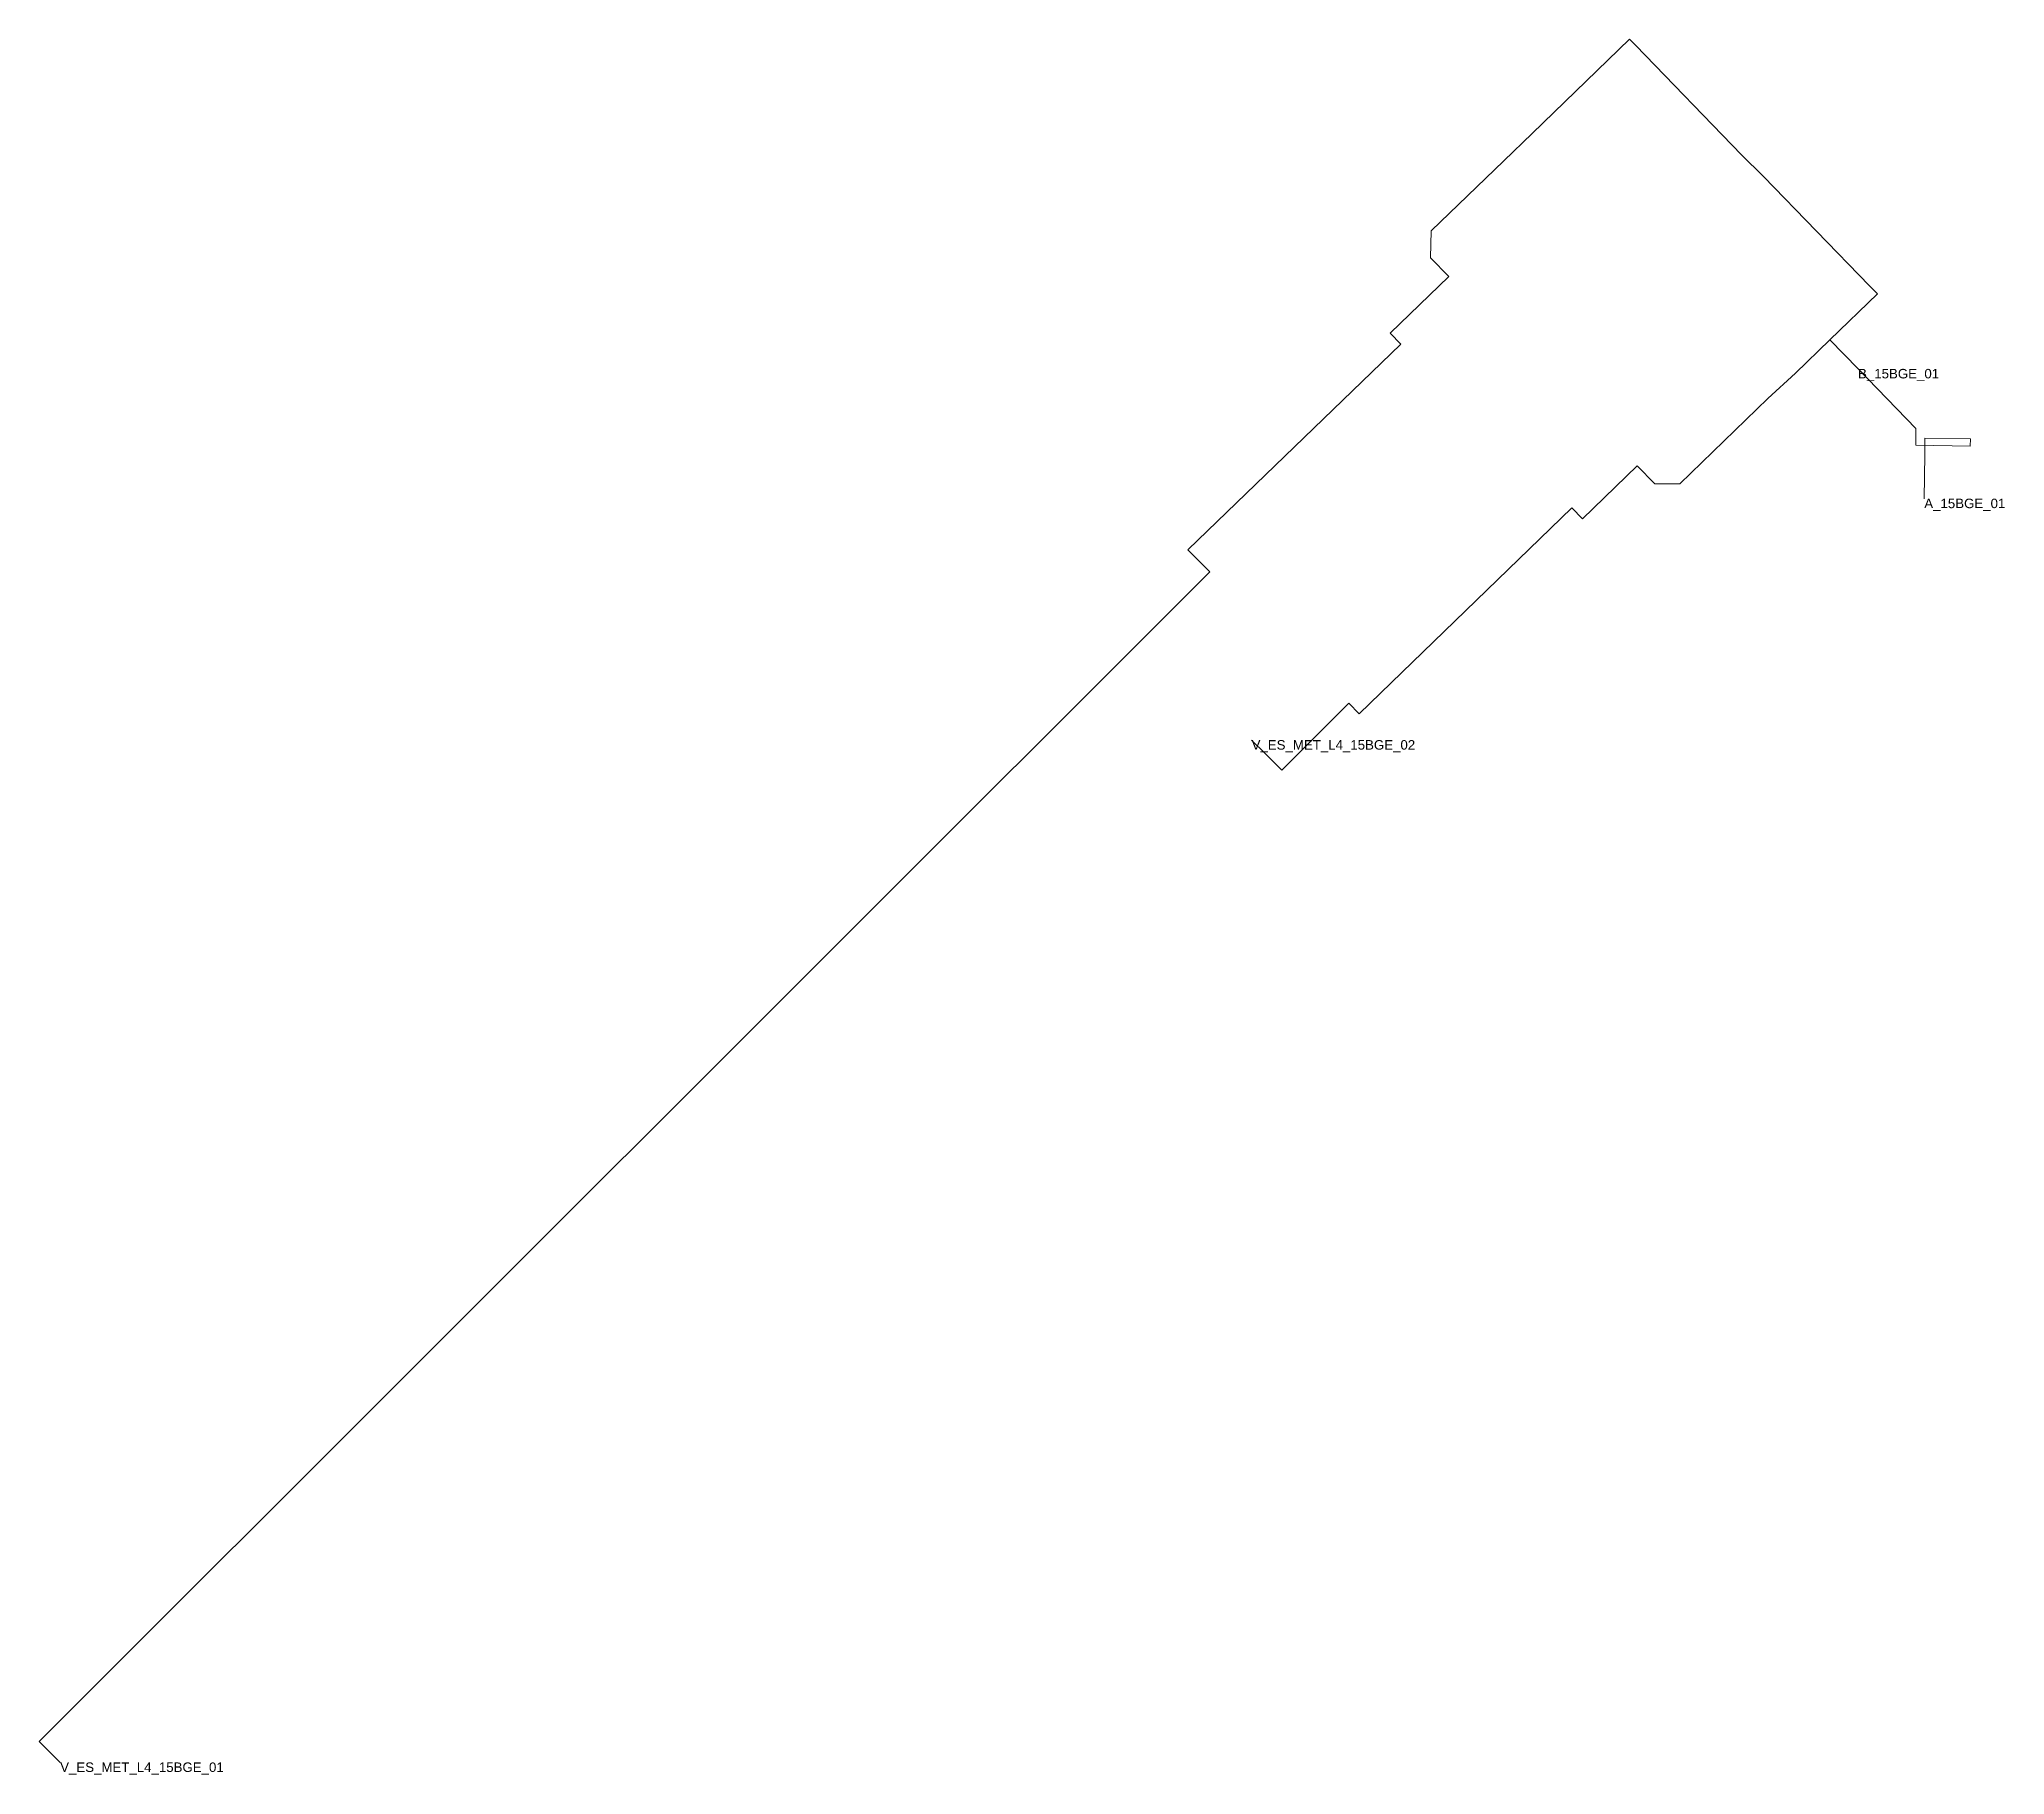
# Model space of a CAD drawing. Header units: metres. Extents: x 432421 to 432525, y 4582907 to 4582998.
import ezdxf
from ezdxf.enums import TextEntityAlignment as Align

# ---------------------------------------------------------------- set-up
doc = ezdxf.new("R2010")
doc.units = ezdxf.units.M
doc.header["$MEASUREMENT"] = 0
for name, color, linetype, lineweight, true_color in [('01_A_AccesTren_t', 40, 'Continuous', 0, 0xffd600), ('01_C_AccesExt_t', 251, 'Continuous', 0, 0x646464), ('01_I_Ascensor_l', 251, 'Continuous', 0, 0x646464), ('01_I_BarreraTarifaria_t', 251, 'Continuous', 0, 0x646464), ('01_I_Horitzontal_l', 251, 'Continuous', 0, 0x646464), ('01_I_Rampa_l', 251, 'Continuous', 0, 0x646464), ('01_I_RampaD_l', 251, 'Continuous', 0, 0x646464)]:
    doc.layers.add(name, color=color, linetype=linetype, lineweight=lineweight, true_color=true_color)
doc.styles.add('Style-Arial', font='arial.ttf')

msp = doc.modelspace()

# ---------------------------------------------------------------- linework, layer by layer
at = {"layer": '01_I_Ascensor_l'}
for p, q in [((432499.906327, 4582993.110811, -10), (432498.406314, 4582991.68382, -20)), ((432513.775755, 4582980.485477, -10), (432512.322206, 4582979.145652, -20)), ((432522.99276, 4582977.024124), (432522.986673, 4582976.647248, -10))]:
    msp.add_line(p, q, dxfattribs=at)
at = {"layer": '01_I_Horitzontal_l'}
for p, q in [((432512.100551, 4582990.8572, -10), (432510.938836, 4582991.987226, -10)), ((432515.594474, 4582982.242983, -10), (432513.775755, 4582980.485477, -10)), ((432517.07678, 4582980.712425, -10), (432515.594474, 4582982.242983, -10))]:
    msp.add_line(p, q, dxfattribs=at)
at = {"layer": '01_I_Horitzontal_l', "flags": 128}
for points, elevation in [([(432505.361202, 4582997.750275), (432505.041545, 4582998.080558), (432499.906327, 4582993.110811)], -10), ([(432498.406314, 4582991.68382), (432494.586148, 4582987.985119), (432494.552769, 4582986.565342), (432495.508263, 4582985.576833), (432492.430659, 4582982.602016), (432492.992422, 4582982.020843), (432481.769133, 4582971.179915), (432482.929593, 4582970.017538), (432421.247332, 4582908.380665), (432421.639179, 4582907.988525)], -20), ([(432515.594474, 4582982.242983), (432518.094533, 4582984.664225), (432518.094533, 4582984.664225), (432517.678703, 4582985.095021)], -10), ([(432522.986673, 4582976.647248), (432520.114734, 4582976.693633), (432520.123705, 4582977.566316), (432517.07678, 4582980.712425)], -10), ([(432512.322206, 4582979.145652), (432507.681855, 4582974.654523), (432506.363697, 4582974.651234), (432505.441696, 4582975.603098), (432502.560526, 4582972.812321), (432502.000395, 4582973.390595), (432490.792146, 4582962.533989), (432490.248889, 4582963.094842), (432486.71128, 4582959.561487), (432485.829082, 4582960.444342)], -20)]:
    msp.add_lwpolyline(points, dxfattribs=dict(at, elevation=elevation))
msp.add_lwpolyline([(432520.598274, 4582976.868096), (432520.591071, 4582976.204805), (432520.600312, 4582977.062764), (432522.99276, 4582977.024124)], dxfattribs=at)
at = {"layer": '01_I_Rampa_l'}
for p, q in [((432510.938836, 4582991.987226, -10), (432505.361202, 4582997.750275, -10)), ((432517.678703, 4582985.095021, -10), (432512.100551, 4582990.8572, -10)), ((432520.591071, 4582976.204805), (432520.565647, 4582973.874975))]:
    msp.add_line(p, q, dxfattribs=at)
at = {"layer": '01_I_RampaD_l'}
for p, q in [((432485.829082, 4582960.444342, -20), (432485.122238, 4582961.151711, -20)), ((432421.639179, 4582907.988525, -20), (432422.346022, 4582907.281154, -20))]:
    msp.add_line(p, q, dxfattribs=at)

# ---------------------------------------------------------------- texts
at = {"layer": '01_A_AccesTren_t', "style": 'Style-Arial'}
for s, p in [('V_ES_MET_L4_15BGE_02', (432485.122238, 4582961.151711, -20)), ('V_ES_MET_L4_15BGE_01', (432422.346022, 4582907.281154, -20))]:
    msp.add_text(s, height=0.5, dxfattribs=at).set_placement(p, align=Align.TOP_LEFT)
at = {"layer": '01_C_AccesExt_t', "style": 'Style-Arial'}
msp.add_text('A_15BGE_01', height=0.5, dxfattribs=at).set_placement((432520.565647, 4582973.874975), align=Align.TOP_LEFT)
at = {"layer": '01_I_BarreraTarifaria_t', "style": 'Style-Arial'}
msp.add_text('B_15BGE_01', height=0.5, dxfattribs=at).set_placement((432517.07678, 4582980.712425, -10), align=Align.TOP_LEFT)

doc.saveas('drawing.dxf')
